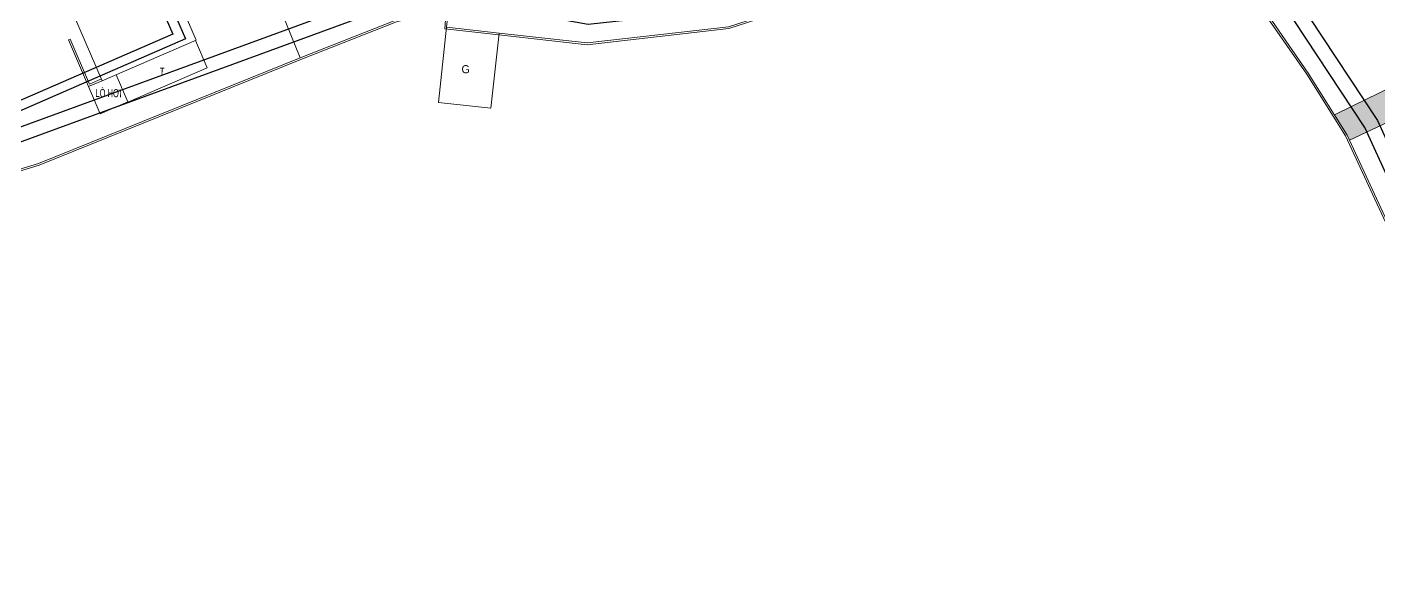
# Model space of a CAD drawing. Header units: inches. Extents: x 496359 to 501064, y 2374078 to 2377203.
# Drawn here: x 498504.2 to 498646.9, y 2376169 to 2376226.9 of the extents above; entities that cross this region are included whole.
import ezdxf

# ---------------------------------------------------------------- set-up
doc = ezdxf.new("R2010")
doc.units = ezdxf.units.IN
doc.header["$MEASUREMENT"] = 0
doc.layers.add('chu', color=6, linetype='Continuous')
doc.layers.add('MANH', color=147, linetype='Continuous')
doc.layers.add('LC Net dam 1', color=30, linetype='Continuous', lineweight=30)
doc.layers.add('LC Net manh', color=239, linetype='Continuous', lineweight=5)
doc.styles.add('style1', font='')
doc.styles.get('style1').set_extended_font_data('.VnAvantH')

# ---------------------------------------------------------------- blocks, each defined once
blk = doc.blocks.new('Nền HT mới')
at = {"layer": 'MANH', "lineweight": 0}
h = blk.add_hatch(dxfattribs=at)
h.set_pattern_fill('HONEY', color=8, scale=3, angle=-0.7328, style=0)
h.set_pattern_definition([(359.267215784, (-528735.85168, -2369706.46263), (0.566607394046, 0.317539068605), [0.375, -0.75]), (119.267215784, (-528735.85168, -2369706.46263), (-0.55830059713, 0.331926862913), [0.375, -0.75]), (59.267215784, (-528735.85168, -2369706.46263), (0.008306796916, 0.64946593152), [-0.75, 0.375])])
h.paths.add_polyline_path([(317.18, -38.57), (315.2, -35.19), (314.59, -36.22), (296.71, -44.89), (297.87, -47.37), (297.96, -47.33), (302.35, -45.38)])
h.paths.add_polyline_path([(296.36, -48.07), (295.21, -45.6), (284.83, -50.1), (286.03, -52.87)])
h.paths.add_polyline_path([(284.66, -53.51), (283.44, -50.7), (273.76, -54.9), (258.82, -62.16), (256.87, -63.12), (258.21, -65.26), (258.46, -65.8), (271.43, -59.71)])
blk.add_line((129.5, -61.77, 1.36), (126.6, -63.02, 1.12), dxfattribs=at)
at = {"layer": 'MANH', "color": 4, "lineweight": 0, "elevation": -28.38}
for points in [[(211.59, -47), (229.86, -39.1), (237.74, -40.53), (248.61, -50.75), (254.12, -58.73), (258.21, -65.26), (271.56, -94.06), (279.5, -111.6), (309.66, -109.08), (421.64, -99.25), (423.02, -99.08), (434.37, -99.4), (446.43, -100.27), (477.29, -99.97), (515.31, -94.96), (518.6, -95.35), (536.39, -93.05), (542.27, -91.69), (546.56, -90.98), (545.89, -85.83)], [(211.77, -47.15), (229.88, -39.31), (237.64, -40.72), (248.45, -50.88), (253.96, -58.84), (258.04, -65.36), (271.38, -94.14), (279.38, -111.81), (309.67, -109.28), (421.66, -99.45), (423.03, -99.28), (434.36, -99.6), (446.43, -100.47), (477.3, -100.17), (515.32, -95.16), (518.6, -95.55), (536.43, -93.25), (542.31, -91.89), (546.78, -91.15), (546.08, -85.8)], [(103.83, -73.21), (120.07, -68.25), (120.07, -68.25), (120.07, -68.25), (147.71, -57.11), (157.8, -53.12), (160.75, -52.38), (163.25, -52.95), (163.17, -53.88), (168.7, -54.49), (178, -55.52), (192.92, -53.83), (207.33, -49.14), (207.34, -48.41), (210.12, -47.18), (211.59, -47)], [(103.9, -73.39), (120.14, -68.44), (147.78, -57.3), (157.86, -53.31), (160.75, -52.59), (163.03, -53.11), (162.96, -54.06), (168.68, -54.69), (178, -55.72), (192.96, -54.02), (207.53, -49.28), (207.54, -48.54), (210.2, -47.37), (211.77, -47.15)]]:
    blk.add_lwpolyline(points, dxfattribs=at)
at = {"layer": 'MANH', "lineweight": 0, "elevation": -28.38}
for points in [[(317.18, -38.57), (302.35, -45.38), (297.96, -47.33), (286.03, -52.87), (271.43, -59.71), (258.46, -65.8)], [(136.74, -55.26), (133.05, -46.68)], [(147.71, -57.11), (144.3, -48.68)], [(123.12, -50.95), (126.81, -59.53)], [(162.3, -61.83), (163.17, -53.88)], [(163.17, -53.88), (168.7, -54.49)], [(123.25, -55.22), (123.43, -55.14)], [(123.25, -55.22), (125.37, -60.15)], [(123.43, -55.14), (125.47, -59.88)], [(126.81, -59.53), (136.74, -55.26)], [(136.66, -55.29), (137.9, -58.17)], [(167.83, -62.44), (168.7, -54.49)], [(273.76, -54.9), (258.82, -62.16), (256.87, -63.12)], [(129.51, -61.78), (137.9, -58.17)], [(126.81, -59.53), (125.37, -60.15)], [(126.73, -59.34), (125.47, -59.88)], [(129.5, -61.77), (128.27, -58.9)], [(126.6, -63.02), (125.37, -60.15)], [(162.3, -61.83), (167.83, -62.44)]]:
    blk.add_lwpolyline(points, dxfattribs=at)
blk.add_lwpolyline([(284.66, -53.51), (283.44, -50.7), (273.76, -54.9), (258.82, -62.16), (256.87, -63.12), (258.21, -65.26), (258.46, -65.8), (271.43, -59.71)], close=True, dxfattribs=at)
at = {"layer": 'chu', "color": 6, "lineweight": 0, "style": 'style1', "width": 0.7}
for s, p in [('T', (132.89, -58.99, -28.38)), ('Lß H¥I', (126.09, -61.24, -28.38))]:
    blk.add_text(s, height=0.85, rotation=359.2672, dxfattribs=at).set_placement(p)
at = {"layer": 'chu', "color": 6, "lineweight": 0, "style": 'style1'}
blk.add_text('G', height=0.85, rotation=359.2672, dxfattribs=at).set_placement((164.73, -58.73, -28.38))

msp = doc.modelspace()

# ---------------------------------------------------------------- linework, layer by layer
at = {"layer": 'LC Net dam 1'}
msp.add_lwpolyline([(498480.17, 2376218.56), (498478.15, 2376217.68), (498475.05, 2376224.79), (498491.56, 2376231.97, 0.414214), (498492.6, 2376234.6), (498491.4, 2376237.35), (498495.6, 2376239.18), (498496.8, 2376236.43, 0.414213), (498499.43, 2376235.39), (498525.24, 2376246.63), (498531.27, 2376232.77), (498519.94, 2376227.85), (498520.9, 2376225.66), (498484.05, 2376209.62)], format="xyb", close=True, dxfattribs=at)
for points in [[(498487.96, 2376210.7), (498545.84, 2376231.91), (498568.31, 2376228.11), (498580.83, 2376230.47), (498616.52, 2376246), (498617.07, 2376244.75), (498624.76, 2376243.45), (498636.54, 2376232.46), (498646.71, 2376217.03), (498667.03, 2376172.68), (498732.28, 2376178.41)], [(498732.97, 2376176.96), (498666.11, 2376171.09), (498645.39, 2376216.31), (498635.39, 2376231.49), (498624.06, 2376242.04), (498615.26, 2376243.53), (498578.05, 2376228.78), (498563.41, 2376227.17), (498545.97, 2376230.36), (498488.53, 2376209.31)]]:
    msp.add_lwpolyline(points, dxfattribs=at)
msp.add_lwpolyline([(498519.58, 2376226.17), (498484.57, 2376210.94), (498479.63, 2376222.29), (498514.64, 2376237.53)], close=True, dxfattribs=at)

# ---------------------------------------------------------------- block references
at = {"layer": 'LC Net manh'}
msp.add_blockref('Nền HT mới', (498385.3, 2376280.77, 2.92), dxfattribs=at)

doc.saveas('drawing.dxf')
